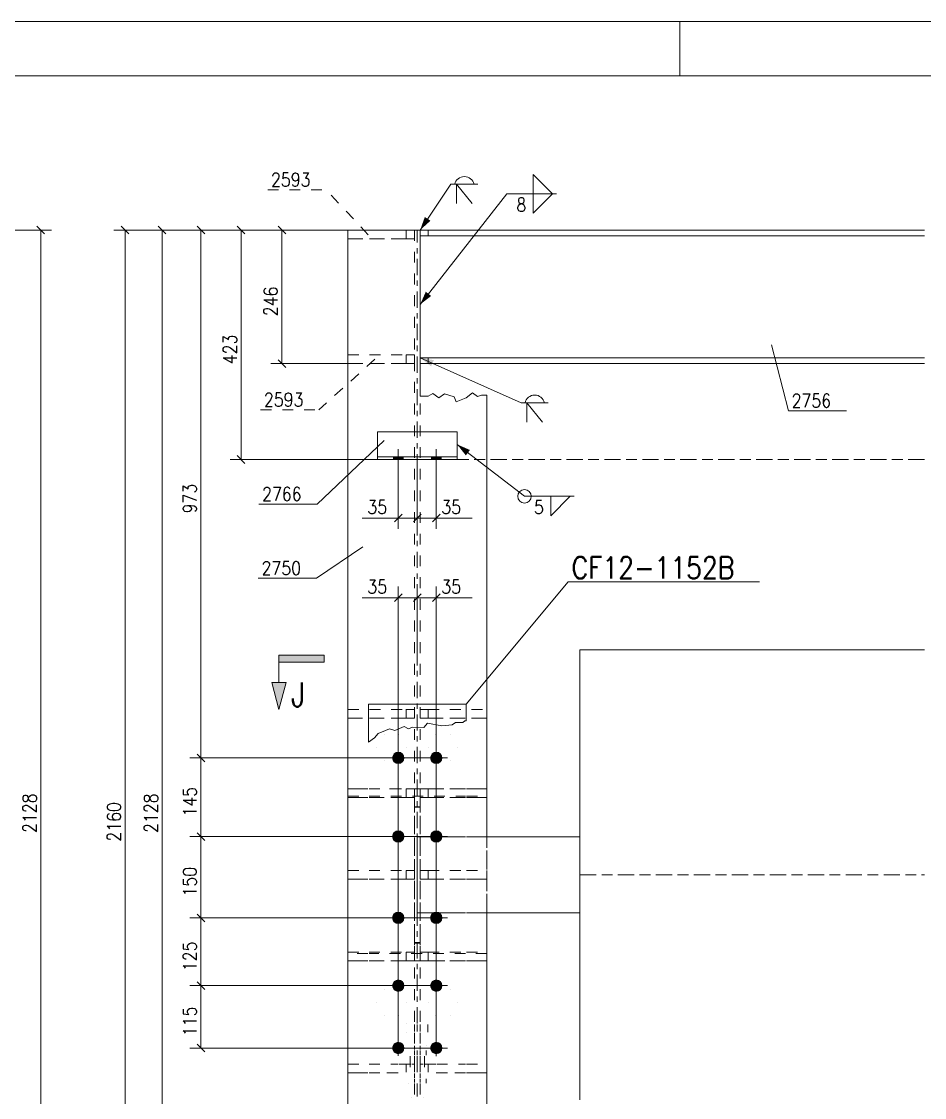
# Model space of a CAD drawing. Header units: millimetres. Extents: x 2 to 845, y 5 to 599.
# Drawn here: x 353.6 to 520.1, y 400.6 to 599 of the extents above; entities that cross this region are included whole.
import ezdxf

# ---------------------------------------------------------------- set-up
doc = ezdxf.new("R2010")
doc.units = ezdxf.units.MM
for name, pattern in [('XKITLINE00', [0]), ('XKITLINE02', [4, 2, -2]), ('XKITLINE03', [6, 3, -1, 1, -1]), ('XKITLINE06', [7, 3, -1, 2, -1])]:
    doc.linetypes.add(name, pattern=pattern)
for name, color, linetype, lineweight in [('Corte', 7, 'Continuous', 0), ('Cota', 4, 'Continuous', 0), ('Marca da peça', 2, 'Continuous', 0), ('Objeto gráfico', 3, 'Continuous', 0), ('Outro tipo de objeto', 7, 'Continuous', 0), ('Parafuso', 3, 'Continuous', 0), ('Peça', 2, 'Continuous', 0), ('Solda', 1, 'Continuous', 0), ('Texto', 7, 'Continuous', 0)]:
    doc.layers.add(name, color=color, linetype=linetype, lineweight=lineweight)
doc.styles.add('ROMANS', font='ROMANS__.TTF')

msp = doc.modelspace()

# ---------------------------------------------------------------- hatches: boundary and pattern name
at = {"layer": 'Corte'}
for points in [[(401.08, 480.88), (401.08, 482.13), (409.42, 482.13)], [(409.42, 480.88), (401.08, 480.88), (409.42, 482.13)], [(401.08, 472.13), (399.75, 477.13), (402.42, 477.13)]]:
    msp.add_hatch(color=6, dxfattribs=at).paths.add_polyline_path(points, flags=17)
at = {"layer": 'Objeto gráfico'}
for points in [[(424.14, 463.26), (424.15, 463.2), (424.14, 463.15), (424.14, 463.1), (424.13, 463.05), (424.13, 463), (424.11, 462.95), (424.1, 462.9), (424.08, 462.85), (424.07, 462.8), (424.05, 462.76), (424.02, 462.71), (424, 462.67), (423.97, 462.62), (423.94, 462.58), (423.91, 462.54), (423.87, 462.5), (423.84, 462.46), (423.8, 462.43), (423.76, 462.39), (423.72, 462.36), (423.68, 462.33), (423.64, 462.3), (423.59, 462.28), (423.54, 462.26), (423.5, 462.23), (423.45, 462.22), (423.4, 462.2), (423.35, 462.19), (423.3, 462.18), (423.25, 462.17), (423.2, 462.16), (423.15, 462.16), (423.1, 462.15), (423.04, 462.16), (422.99, 462.16), (422.94, 462.17), (422.89, 462.18), (422.84, 462.19), (422.79, 462.2), (422.74, 462.22), (422.69, 462.23), (422.65, 462.26), (422.6, 462.28), (422.56, 462.3), (422.51, 462.33), (422.47, 462.36), (422.43, 462.39), (422.39, 462.43), (422.35, 462.46), (422.32, 462.5), (422.28, 462.54), (422.25, 462.58), (422.22, 462.62), (422.2, 462.67), (422.17, 462.71), (422.15, 462.76), (422.13, 462.8), (422.11, 462.85), (422.09, 462.9), (422.08, 462.95), (422.07, 463), (422.06, 463.05), (422.05, 463.1), (422.05, 463.15), (422.05, 463.2), (422.05, 463.26), (422.05, 463.31), (422.06, 463.36), (422.07, 463.41), (422.08, 463.46), (422.09, 463.51), (422.11, 463.56), (422.13, 463.61), (422.15, 463.65), (422.17, 463.7), (422.2, 463.74), (422.22, 463.79), (422.25, 463.83), (422.28, 463.87), (422.32, 463.91), (422.35, 463.95), (422.39, 463.98), (422.43, 464.02), (422.47, 464.05), (422.51, 464.08), (422.56, 464.11), (422.6, 464.13), (422.65, 464.15), (422.69, 464.17), (422.74, 464.19), (422.79, 464.21), (422.84, 464.22), (422.89, 464.23), (422.94, 464.24), (422.99, 464.25), (423.04, 464.25), (423.1, 464.25), (423.15, 464.25), (423.2, 464.25), (423.25, 464.24), (423.3, 464.23), (423.35, 464.22), (423.4, 464.21), (423.45, 464.19), (423.5, 464.17), (423.54, 464.15), (423.59, 464.13), (423.64, 464.11), (423.68, 464.08), (423.72, 464.05), (423.76, 464.02), (423.8, 463.98), (423.84, 463.95), (423.87, 463.91), (423.91, 463.87), (423.94, 463.83), (423.97, 463.79), (424, 463.74), (424.02, 463.7), (424.05, 463.65), (424.07, 463.61), (424.08, 463.56), (424.1, 463.51), (424.11, 463.46), (424.13, 463.41), (424.13, 463.36), (424.14, 463.31)], [(431.14, 463.26), (431.15, 463.2), (431.14, 463.15), (431.14, 463.1), (431.13, 463.05), (431.13, 463), (431.11, 462.95), (431.1, 462.9), (431.08, 462.85), (431.07, 462.8), (431.05, 462.76), (431.02, 462.71), (431, 462.67), (430.97, 462.62), (430.94, 462.58), (430.91, 462.54), (430.87, 462.5), (430.84, 462.46), (430.8, 462.43), (430.76, 462.39), (430.72, 462.36), (430.68, 462.33), (430.64, 462.3), (430.59, 462.28), (430.54, 462.26), (430.5, 462.23), (430.45, 462.22), (430.4, 462.2), (430.35, 462.19), (430.3, 462.18), (430.25, 462.17), (430.2, 462.16), (430.15, 462.16), (430.1, 462.15), (430.04, 462.16), (429.99, 462.16), (429.94, 462.17), (429.89, 462.18), (429.84, 462.19), (429.79, 462.2), (429.74, 462.22), (429.69, 462.23), (429.65, 462.26), (429.6, 462.28), (429.56, 462.3), (429.51, 462.33), (429.47, 462.36), (429.43, 462.39), (429.39, 462.43), (429.35, 462.46), (429.32, 462.5), (429.28, 462.54), (429.25, 462.58), (429.22, 462.62), (429.2, 462.67), (429.17, 462.71), (429.15, 462.76), (429.13, 462.8), (429.11, 462.85), (429.09, 462.9), (429.08, 462.95), (429.07, 463), (429.06, 463.05), (429.05, 463.1), (429.05, 463.15), (429.05, 463.2), (429.05, 463.26), (429.05, 463.31), (429.06, 463.36), (429.07, 463.41), (429.08, 463.46), (429.09, 463.51), (429.11, 463.56), (429.13, 463.61), (429.15, 463.65), (429.17, 463.7), (429.2, 463.74), (429.22, 463.79), (429.25, 463.83), (429.28, 463.87), (429.32, 463.91), (429.35, 463.95), (429.39, 463.98), (429.43, 464.02), (429.47, 464.05), (429.51, 464.08), (429.56, 464.11), (429.6, 464.13), (429.65, 464.15), (429.69, 464.17), (429.74, 464.19), (429.79, 464.21), (429.84, 464.22), (429.89, 464.23), (429.94, 464.24), (429.99, 464.25), (430.04, 464.25), (430.1, 464.25), (430.15, 464.25), (430.2, 464.25), (430.25, 464.24), (430.3, 464.23), (430.35, 464.22), (430.4, 464.21), (430.45, 464.19), (430.5, 464.17), (430.54, 464.15), (430.59, 464.13), (430.64, 464.11), (430.68, 464.08), (430.72, 464.05), (430.76, 464.02), (430.8, 463.98), (430.84, 463.95), (430.87, 463.91), (430.91, 463.87), (430.94, 463.83), (430.97, 463.79), (431, 463.74), (431.02, 463.7), (431.05, 463.65), (431.07, 463.61), (431.08, 463.56), (431.1, 463.51), (431.11, 463.46), (431.13, 463.41), (431.13, 463.36), (431.14, 463.31)], [(424.14, 448.76), (424.15, 448.7), (424.14, 448.65), (424.14, 448.6), (424.13, 448.55), (424.13, 448.5), (424.11, 448.45), (424.1, 448.4), (424.08, 448.35), (424.07, 448.3), (424.05, 448.26), (424.02, 448.21), (424, 448.17), (423.97, 448.12), (423.94, 448.08), (423.91, 448.04), (423.87, 448), (423.84, 447.96), (423.8, 447.93), (423.76, 447.89), (423.72, 447.86), (423.68, 447.83), (423.64, 447.8), (423.59, 447.78), (423.54, 447.76), (423.5, 447.73), (423.45, 447.72), (423.4, 447.7), (423.35, 447.69), (423.3, 447.68), (423.25, 447.67), (423.2, 447.66), (423.15, 447.66), (423.1, 447.65), (423.04, 447.66), (422.99, 447.66), (422.94, 447.67), (422.89, 447.68), (422.84, 447.69), (422.79, 447.7), (422.74, 447.72), (422.69, 447.73), (422.65, 447.76), (422.6, 447.78), (422.56, 447.8), (422.51, 447.83), (422.47, 447.86), (422.43, 447.89), (422.39, 447.93), (422.35, 447.96), (422.32, 448), (422.28, 448.04), (422.25, 448.08), (422.22, 448.12), (422.2, 448.17), (422.17, 448.21), (422.15, 448.26), (422.13, 448.3), (422.11, 448.35), (422.09, 448.4), (422.08, 448.45), (422.07, 448.5), (422.06, 448.55), (422.05, 448.6), (422.05, 448.65), (422.05, 448.7), (422.05, 448.76), (422.05, 448.81), (422.06, 448.86), (422.07, 448.91), (422.08, 448.96), (422.09, 449.01), (422.11, 449.06), (422.13, 449.11), (422.15, 449.15), (422.17, 449.2), (422.2, 449.24), (422.22, 449.29), (422.25, 449.33), (422.28, 449.37), (422.32, 449.41), (422.35, 449.45), (422.39, 449.48), (422.43, 449.52), (422.47, 449.55), (422.51, 449.58), (422.56, 449.61), (422.6, 449.63), (422.65, 449.65), (422.69, 449.67), (422.74, 449.69), (422.79, 449.71), (422.84, 449.72), (422.89, 449.73), (422.94, 449.74), (422.99, 449.75), (423.04, 449.75), (423.1, 449.75), (423.15, 449.75), (423.2, 449.75), (423.25, 449.74), (423.3, 449.73), (423.35, 449.72), (423.4, 449.71), (423.45, 449.69), (423.5, 449.67), (423.54, 449.65), (423.59, 449.63), (423.64, 449.61), (423.68, 449.58), (423.72, 449.55), (423.76, 449.52), (423.8, 449.48), (423.84, 449.45), (423.87, 449.41), (423.91, 449.37), (423.94, 449.33), (423.97, 449.29), (424, 449.24), (424.02, 449.2), (424.05, 449.15), (424.07, 449.11), (424.08, 449.06), (424.1, 449.01), (424.11, 448.96), (424.13, 448.91), (424.13, 448.86), (424.14, 448.81)], [(431.14, 448.76), (431.15, 448.7), (431.14, 448.65), (431.14, 448.6), (431.13, 448.55), (431.13, 448.5), (431.11, 448.45), (431.1, 448.4), (431.08, 448.35), (431.07, 448.3), (431.05, 448.26), (431.02, 448.21), (431, 448.17), (430.97, 448.12), (430.94, 448.08), (430.91, 448.04), (430.87, 448), (430.84, 447.96), (430.8, 447.93), (430.76, 447.89), (430.72, 447.86), (430.68, 447.83), (430.64, 447.8), (430.59, 447.78), (430.54, 447.76), (430.5, 447.73), (430.45, 447.72), (430.4, 447.7), (430.35, 447.69), (430.3, 447.68), (430.25, 447.67), (430.2, 447.66), (430.15, 447.66), (430.1, 447.65), (430.04, 447.66), (429.99, 447.66), (429.94, 447.67), (429.89, 447.68), (429.84, 447.69), (429.79, 447.7), (429.74, 447.72), (429.69, 447.73), (429.65, 447.76), (429.6, 447.78), (429.56, 447.8), (429.51, 447.83), (429.47, 447.86), (429.43, 447.89), (429.39, 447.93), (429.35, 447.96), (429.32, 448), (429.28, 448.04), (429.25, 448.08), (429.22, 448.12), (429.2, 448.17), (429.17, 448.21), (429.15, 448.26), (429.13, 448.3), (429.11, 448.35), (429.09, 448.4), (429.08, 448.45), (429.07, 448.5), (429.06, 448.55), (429.05, 448.6), (429.05, 448.65), (429.05, 448.7), (429.05, 448.76), (429.05, 448.81), (429.06, 448.86), (429.07, 448.91), (429.08, 448.96), (429.09, 449.01), (429.11, 449.06), (429.13, 449.11), (429.15, 449.15), (429.17, 449.2), (429.2, 449.24), (429.22, 449.29), (429.25, 449.33), (429.28, 449.37), (429.32, 449.41), (429.35, 449.45), (429.39, 449.48), (429.43, 449.52), (429.47, 449.55), (429.51, 449.58), (429.56, 449.61), (429.6, 449.63), (429.65, 449.65), (429.69, 449.67), (429.74, 449.69), (429.79, 449.71), (429.84, 449.72), (429.89, 449.73), (429.94, 449.74), (429.99, 449.75), (430.04, 449.75), (430.1, 449.75), (430.15, 449.75), (430.2, 449.75), (430.25, 449.74), (430.3, 449.73), (430.35, 449.72), (430.4, 449.71), (430.45, 449.69), (430.5, 449.67), (430.54, 449.65), (430.59, 449.63), (430.64, 449.61), (430.68, 449.58), (430.72, 449.55), (430.76, 449.52), (430.8, 449.48), (430.84, 449.45), (430.87, 449.41), (430.91, 449.37), (430.94, 449.33), (430.97, 449.29), (431, 449.24), (431.02, 449.2), (431.05, 449.15), (431.07, 449.11), (431.08, 449.06), (431.1, 449.01), (431.11, 448.96), (431.13, 448.91), (431.13, 448.86), (431.14, 448.81)], [(424.14, 433.76), (424.15, 433.7), (424.14, 433.65), (424.14, 433.6), (424.13, 433.55), (424.13, 433.5), (424.11, 433.45), (424.1, 433.4), (424.08, 433.35), (424.07, 433.3), (424.05, 433.26), (424.02, 433.21), (424, 433.17), (423.97, 433.12), (423.94, 433.08), (423.91, 433.04), (423.87, 433), (423.84, 432.96), (423.8, 432.93), (423.76, 432.89), (423.72, 432.86), (423.68, 432.83), (423.64, 432.8), (423.59, 432.78), (423.54, 432.76), (423.5, 432.73), (423.45, 432.72), (423.4, 432.7), (423.35, 432.69), (423.3, 432.68), (423.25, 432.67), (423.2, 432.66), (423.15, 432.66), (423.1, 432.65), (423.04, 432.66), (422.99, 432.66), (422.94, 432.67), (422.89, 432.68), (422.84, 432.69), (422.79, 432.7), (422.74, 432.72), (422.69, 432.73), (422.65, 432.76), (422.6, 432.78), (422.56, 432.8), (422.51, 432.83), (422.47, 432.86), (422.43, 432.89), (422.39, 432.93), (422.35, 432.96), (422.32, 433), (422.28, 433.04), (422.25, 433.08), (422.22, 433.12), (422.2, 433.17), (422.17, 433.21), (422.15, 433.26), (422.13, 433.3), (422.11, 433.35), (422.09, 433.4), (422.08, 433.45), (422.07, 433.5), (422.06, 433.55), (422.05, 433.6), (422.05, 433.65), (422.05, 433.7), (422.05, 433.76), (422.05, 433.81), (422.06, 433.86), (422.07, 433.91), (422.08, 433.96), (422.09, 434.01), (422.11, 434.06), (422.13, 434.11), (422.15, 434.15), (422.17, 434.2), (422.2, 434.24), (422.22, 434.29), (422.25, 434.33), (422.28, 434.37), (422.32, 434.41), (422.35, 434.45), (422.39, 434.48), (422.43, 434.52), (422.47, 434.55), (422.51, 434.58), (422.56, 434.61), (422.6, 434.63), (422.65, 434.65), (422.69, 434.67), (422.74, 434.69), (422.79, 434.71), (422.84, 434.72), (422.89, 434.73), (422.94, 434.74), (422.99, 434.75), (423.04, 434.75), (423.1, 434.75), (423.15, 434.75), (423.2, 434.75), (423.25, 434.74), (423.3, 434.73), (423.35, 434.72), (423.4, 434.71), (423.45, 434.69), (423.5, 434.67), (423.54, 434.65), (423.59, 434.63), (423.64, 434.61), (423.68, 434.58), (423.72, 434.55), (423.76, 434.52), (423.8, 434.48), (423.84, 434.45), (423.87, 434.41), (423.91, 434.37), (423.94, 434.33), (423.97, 434.29), (424, 434.24), (424.02, 434.2), (424.05, 434.15), (424.07, 434.11), (424.08, 434.06), (424.1, 434.01), (424.11, 433.96), (424.13, 433.91), (424.13, 433.86), (424.14, 433.81)], [(431.14, 433.76), (431.15, 433.7), (431.14, 433.65), (431.14, 433.6), (431.13, 433.55), (431.13, 433.5), (431.11, 433.45), (431.1, 433.4), (431.08, 433.35), (431.07, 433.3), (431.05, 433.26), (431.02, 433.21), (431, 433.17), (430.97, 433.12), (430.94, 433.08), (430.91, 433.04), (430.87, 433), (430.84, 432.96), (430.8, 432.93), (430.76, 432.89), (430.72, 432.86), (430.68, 432.83), (430.64, 432.8), (430.59, 432.78), (430.54, 432.76), (430.5, 432.73), (430.45, 432.72), (430.4, 432.7), (430.35, 432.69), (430.3, 432.68), (430.25, 432.67), (430.2, 432.66), (430.15, 432.66), (430.1, 432.65), (430.04, 432.66), (429.99, 432.66), (429.94, 432.67), (429.89, 432.68), (429.84, 432.69), (429.79, 432.7), (429.74, 432.72), (429.69, 432.73), (429.65, 432.76), (429.6, 432.78), (429.56, 432.8), (429.51, 432.83), (429.47, 432.86), (429.43, 432.89), (429.39, 432.93), (429.35, 432.96), (429.32, 433), (429.28, 433.04), (429.25, 433.08), (429.22, 433.12), (429.2, 433.17), (429.17, 433.21), (429.15, 433.26), (429.13, 433.3), (429.11, 433.35), (429.09, 433.4), (429.08, 433.45), (429.07, 433.5), (429.06, 433.55), (429.05, 433.6), (429.05, 433.65), (429.05, 433.7), (429.05, 433.76), (429.05, 433.81), (429.06, 433.86), (429.07, 433.91), (429.08, 433.96), (429.09, 434.01), (429.11, 434.06), (429.13, 434.11), (429.15, 434.15), (429.17, 434.2), (429.2, 434.24), (429.22, 434.29), (429.25, 434.33), (429.28, 434.37), (429.32, 434.41), (429.35, 434.45), (429.39, 434.48), (429.43, 434.52), (429.47, 434.55), (429.51, 434.58), (429.56, 434.61), (429.6, 434.63), (429.65, 434.65), (429.69, 434.67), (429.74, 434.69), (429.79, 434.71), (429.84, 434.72), (429.89, 434.73), (429.94, 434.74), (429.99, 434.75), (430.04, 434.75), (430.1, 434.75), (430.15, 434.75), (430.2, 434.75), (430.25, 434.74), (430.3, 434.73), (430.35, 434.72), (430.4, 434.71), (430.45, 434.69), (430.5, 434.67), (430.54, 434.65), (430.59, 434.63), (430.64, 434.61), (430.68, 434.58), (430.72, 434.55), (430.76, 434.52), (430.8, 434.48), (430.84, 434.45), (430.87, 434.41), (430.91, 434.37), (430.94, 434.33), (430.97, 434.29), (431, 434.24), (431.02, 434.2), (431.05, 434.15), (431.07, 434.11), (431.08, 434.06), (431.1, 434.01), (431.11, 433.96), (431.13, 433.91), (431.13, 433.86), (431.14, 433.81)], [(424.14, 421.26), (424.15, 421.2), (424.14, 421.15), (424.14, 421.1), (424.13, 421.05), (424.13, 421), (424.11, 420.95), (424.1, 420.9), (424.08, 420.85), (424.07, 420.8), (424.05, 420.76), (424.02, 420.71), (424, 420.67), (423.97, 420.62), (423.94, 420.58), (423.91, 420.54), (423.87, 420.5), (423.84, 420.46), (423.8, 420.43), (423.76, 420.39), (423.72, 420.36), (423.68, 420.33), (423.64, 420.3), (423.59, 420.28), (423.54, 420.26), (423.5, 420.23), (423.45, 420.22), (423.4, 420.2), (423.35, 420.19), (423.3, 420.18), (423.25, 420.17), (423.2, 420.16), (423.15, 420.16), (423.1, 420.15), (423.04, 420.16), (422.99, 420.16), (422.94, 420.17), (422.89, 420.18), (422.84, 420.19), (422.79, 420.2), (422.74, 420.22), (422.69, 420.23), (422.65, 420.26), (422.6, 420.28), (422.56, 420.3), (422.51, 420.33), (422.47, 420.36), (422.43, 420.39), (422.39, 420.43), (422.35, 420.46), (422.32, 420.5), (422.28, 420.54), (422.25, 420.58), (422.22, 420.62), (422.2, 420.67), (422.17, 420.71), (422.15, 420.76), (422.13, 420.8), (422.11, 420.85), (422.09, 420.9), (422.08, 420.95), (422.07, 421), (422.06, 421.05), (422.05, 421.1), (422.05, 421.15), (422.05, 421.2), (422.05, 421.26), (422.05, 421.31), (422.06, 421.36), (422.07, 421.41), (422.08, 421.46), (422.09, 421.51), (422.11, 421.56), (422.13, 421.61), (422.15, 421.65), (422.17, 421.7), (422.2, 421.74), (422.22, 421.79), (422.25, 421.83), (422.28, 421.87), (422.32, 421.91), (422.35, 421.95), (422.39, 421.98), (422.43, 422.02), (422.47, 422.05), (422.51, 422.08), (422.56, 422.11), (422.6, 422.13), (422.65, 422.15), (422.69, 422.17), (422.74, 422.19), (422.79, 422.21), (422.84, 422.22), (422.89, 422.23), (422.94, 422.24), (422.99, 422.25), (423.04, 422.25), (423.1, 422.25), (423.15, 422.25), (423.2, 422.25), (423.25, 422.24), (423.3, 422.23), (423.35, 422.22), (423.4, 422.21), (423.45, 422.19), (423.5, 422.17), (423.54, 422.15), (423.59, 422.13), (423.64, 422.11), (423.68, 422.08), (423.72, 422.05), (423.76, 422.02), (423.8, 421.98), (423.84, 421.95), (423.87, 421.91), (423.91, 421.87), (423.94, 421.83), (423.97, 421.79), (424, 421.74), (424.02, 421.7), (424.05, 421.65), (424.07, 421.61), (424.08, 421.56), (424.1, 421.51), (424.11, 421.46), (424.13, 421.41), (424.13, 421.36), (424.14, 421.31)], [(431.14, 421.26), (431.15, 421.2), (431.14, 421.15), (431.14, 421.1), (431.13, 421.05), (431.13, 421), (431.11, 420.95), (431.1, 420.9), (431.08, 420.85), (431.07, 420.8), (431.05, 420.76), (431.02, 420.71), (431, 420.67), (430.97, 420.62), (430.94, 420.58), (430.91, 420.54), (430.87, 420.5), (430.84, 420.46), (430.8, 420.43), (430.76, 420.39), (430.72, 420.36), (430.68, 420.33), (430.64, 420.3), (430.59, 420.28), (430.54, 420.26), (430.5, 420.23), (430.45, 420.22), (430.4, 420.2), (430.35, 420.19), (430.3, 420.18), (430.25, 420.17), (430.2, 420.16), (430.15, 420.16), (430.1, 420.15), (430.04, 420.16), (429.99, 420.16), (429.94, 420.17), (429.89, 420.18), (429.84, 420.19), (429.79, 420.2), (429.74, 420.22), (429.69, 420.23), (429.65, 420.26), (429.6, 420.28), (429.56, 420.3), (429.51, 420.33), (429.47, 420.36), (429.43, 420.39), (429.39, 420.43), (429.35, 420.46), (429.32, 420.5), (429.28, 420.54), (429.25, 420.58), (429.22, 420.62), (429.2, 420.67), (429.17, 420.71), (429.15, 420.76), (429.13, 420.8), (429.11, 420.85), (429.09, 420.9), (429.08, 420.95), (429.07, 421), (429.06, 421.05), (429.05, 421.1), (429.05, 421.15), (429.05, 421.2), (429.05, 421.26), (429.05, 421.31), (429.06, 421.36), (429.07, 421.41), (429.08, 421.46), (429.09, 421.51), (429.11, 421.56), (429.13, 421.61), (429.15, 421.65), (429.17, 421.7), (429.2, 421.74), (429.22, 421.79), (429.25, 421.83), (429.28, 421.87), (429.32, 421.91), (429.35, 421.95), (429.39, 421.98), (429.43, 422.02), (429.47, 422.05), (429.51, 422.08), (429.56, 422.11), (429.6, 422.13), (429.65, 422.15), (429.69, 422.17), (429.74, 422.19), (429.79, 422.21), (429.84, 422.22), (429.89, 422.23), (429.94, 422.24), (429.99, 422.25), (430.04, 422.25), (430.1, 422.25), (430.15, 422.25), (430.2, 422.25), (430.25, 422.24), (430.3, 422.23), (430.35, 422.22), (430.4, 422.21), (430.45, 422.19), (430.5, 422.17), (430.54, 422.15), (430.59, 422.13), (430.64, 422.11), (430.68, 422.08), (430.72, 422.05), (430.76, 422.02), (430.8, 421.98), (430.84, 421.95), (430.87, 421.91), (430.91, 421.87), (430.94, 421.83), (430.97, 421.79), (431, 421.74), (431.02, 421.7), (431.05, 421.65), (431.07, 421.61), (431.08, 421.56), (431.1, 421.51), (431.11, 421.46), (431.13, 421.41), (431.13, 421.36), (431.14, 421.31)], [(424.14, 409.76), (424.15, 409.7), (424.14, 409.65), (424.14, 409.6), (424.13, 409.55), (424.13, 409.5), (424.11, 409.45), (424.1, 409.4), (424.08, 409.35), (424.07, 409.3), (424.05, 409.26), (424.02, 409.21), (424, 409.17), (423.97, 409.12), (423.94, 409.08), (423.91, 409.04), (423.87, 409), (423.84, 408.96), (423.8, 408.93), (423.76, 408.89), (423.72, 408.86), (423.68, 408.83), (423.64, 408.8), (423.59, 408.78), (423.54, 408.76), (423.5, 408.73), (423.45, 408.72), (423.4, 408.7), (423.35, 408.69), (423.3, 408.68), (423.25, 408.67), (423.2, 408.66), (423.15, 408.66), (423.1, 408.65), (423.04, 408.66), (422.99, 408.66), (422.94, 408.67), (422.89, 408.68), (422.84, 408.69), (422.79, 408.7), (422.74, 408.72), (422.69, 408.73), (422.65, 408.76), (422.6, 408.78), (422.56, 408.8), (422.51, 408.83), (422.47, 408.86), (422.43, 408.89), (422.39, 408.93), (422.35, 408.96), (422.32, 409), (422.28, 409.04), (422.25, 409.08), (422.22, 409.12), (422.2, 409.17), (422.17, 409.21), (422.15, 409.26), (422.13, 409.3), (422.11, 409.35), (422.09, 409.4), (422.08, 409.45), (422.07, 409.5), (422.06, 409.55), (422.05, 409.6), (422.05, 409.65), (422.05, 409.7), (422.05, 409.76), (422.05, 409.81), (422.06, 409.86), (422.07, 409.91), (422.08, 409.96), (422.09, 410.01), (422.11, 410.06), (422.13, 410.11), (422.15, 410.15), (422.17, 410.2), (422.2, 410.24), (422.22, 410.29), (422.25, 410.33), (422.28, 410.37), (422.32, 410.41), (422.35, 410.45), (422.39, 410.48), (422.43, 410.52), (422.47, 410.55), (422.51, 410.58), (422.56, 410.61), (422.6, 410.63), (422.65, 410.65), (422.69, 410.67), (422.74, 410.69), (422.79, 410.71), (422.84, 410.72), (422.89, 410.73), (422.94, 410.74), (422.99, 410.75), (423.04, 410.75), (423.1, 410.75), (423.15, 410.75), (423.2, 410.75), (423.25, 410.74), (423.3, 410.73), (423.35, 410.72), (423.4, 410.71), (423.45, 410.69), (423.5, 410.67), (423.54, 410.65), (423.59, 410.63), (423.64, 410.61), (423.68, 410.58), (423.72, 410.55), (423.76, 410.52), (423.8, 410.48), (423.84, 410.45), (423.87, 410.41), (423.91, 410.37), (423.94, 410.33), (423.97, 410.29), (424, 410.24), (424.02, 410.2), (424.05, 410.15), (424.07, 410.11), (424.08, 410.06), (424.1, 410.01), (424.11, 409.96), (424.13, 409.91), (424.13, 409.86), (424.14, 409.81)], [(431.14, 409.76), (431.15, 409.7), (431.14, 409.65), (431.14, 409.6), (431.13, 409.55), (431.13, 409.5), (431.11, 409.45), (431.1, 409.4), (431.08, 409.35), (431.07, 409.3), (431.05, 409.26), (431.02, 409.21), (431, 409.17), (430.97, 409.12), (430.94, 409.08), (430.91, 409.04), (430.87, 409), (430.84, 408.96), (430.8, 408.93), (430.76, 408.89), (430.72, 408.86), (430.68, 408.83), (430.64, 408.8), (430.59, 408.78), (430.54, 408.76), (430.5, 408.73), (430.45, 408.72), (430.4, 408.7), (430.35, 408.69), (430.3, 408.68), (430.25, 408.67), (430.2, 408.66), (430.15, 408.66), (430.1, 408.65), (430.04, 408.66), (429.99, 408.66), (429.94, 408.67), (429.89, 408.68), (429.84, 408.69), (429.79, 408.7), (429.74, 408.72), (429.69, 408.73), (429.65, 408.76), (429.6, 408.78), (429.56, 408.8), (429.51, 408.83), (429.47, 408.86), (429.43, 408.89), (429.39, 408.93), (429.35, 408.96), (429.32, 409), (429.28, 409.04), (429.25, 409.08), (429.22, 409.12), (429.2, 409.17), (429.17, 409.21), (429.15, 409.26), (429.13, 409.3), (429.11, 409.35), (429.09, 409.4), (429.08, 409.45), (429.07, 409.5), (429.06, 409.55), (429.05, 409.6), (429.05, 409.65), (429.05, 409.7), (429.05, 409.76), (429.05, 409.81), (429.06, 409.86), (429.07, 409.91), (429.08, 409.96), (429.09, 410.01), (429.11, 410.06), (429.13, 410.11), (429.15, 410.15), (429.17, 410.2), (429.2, 410.24), (429.22, 410.29), (429.25, 410.33), (429.28, 410.37), (429.32, 410.41), (429.35, 410.45), (429.39, 410.48), (429.43, 410.52), (429.47, 410.55), (429.51, 410.58), (429.56, 410.61), (429.6, 410.63), (429.65, 410.65), (429.69, 410.67), (429.74, 410.69), (429.79, 410.71), (429.84, 410.72), (429.89, 410.73), (429.94, 410.74), (429.99, 410.75), (430.04, 410.75), (430.1, 410.75), (430.15, 410.75), (430.2, 410.75), (430.25, 410.74), (430.3, 410.73), (430.35, 410.72), (430.4, 410.71), (430.45, 410.69), (430.5, 410.67), (430.54, 410.65), (430.59, 410.63), (430.64, 410.61), (430.68, 410.58), (430.72, 410.55), (430.76, 410.52), (430.8, 410.48), (430.84, 410.45), (430.87, 410.41), (430.91, 410.37), (430.94, 410.33), (430.97, 410.29), (431, 410.24), (431.02, 410.2), (431.05, 410.15), (431.07, 410.11), (431.08, 410.06), (431.1, 410.01), (431.11, 409.96), (431.13, 409.91), (431.13, 409.86), (431.14, 409.81)]]:
    msp.add_hatch(color=7, dxfattribs=at).paths.add_polyline_path(points, flags=17)
at = {"layer": 'Parafuso'}
for points in [[(424, 518.7), (424, 518.23), (422.2, 518.23), (422.2, 518.7)], [(431, 518.7), (431, 518.23), (429.2, 518.23), (429.2, 518.7)]]:
    msp.add_hatch(color=7, dxfattribs=at).paths.add_polyline_path(points, flags=17)
at = {"layer": 'Solda'}
for points in [[(427.12, 560.53), (427.99, 562.95), (429.03, 562.26)], [(427.12, 546.81), (428.17, 549.16), (429.16, 548.39)], [(427.12, 537), (429.66, 536.55), (429.15, 535.41)], [(433.95, 521.01), (436.31, 519.98), (435.55, 518.99)]]:
    msp.add_hatch(color=7, dxfattribs=at).paths.add_polyline_path(points, flags=17)

# ---------------------------------------------------------------- linework, layer by layer
at = {"layer": 'Corte', "color": 6, "linetype": 'XKITLINE00', "lineweight": 0}
for p, q in [((401.08, 482.13), (409.42, 482.13)), ((401.08, 482.13), (401.08, 477.13)), ((409.42, 480.88), (401.08, 480.88)), ((409.42, 482.13), (409.42, 480.88)), ((399.75, 477.13), (402.42, 477.13)), ((401.08, 472.13), (399.75, 477.13)), ((401.08, 472.13), (402.42, 477.13))]:
    msp.add_line(p, q, dxfattribs=at)
at = {"layer": 'Cota', "color": 7, "linetype": 'XKITLINE00', "lineweight": 0}
for p, q in [((204.95, 560.53), (359.17, 560.53)), ((356.47, 561.24), (357.88, 559.82)), ((357.17, 347.73), (357.17, 560.53)), ((413.8, 560.53), (370.66, 560.53)), ((372, 561.24), (373.41, 559.82)), ((372.71, 344.53), (372.71, 560.53)), ((413.8, 560.53), (377.5, 560.53)), ((378.84, 561.24), (380.26, 559.82)), ((379.55, 347.73), (379.55, 560.53)), ((413.8, 560.53), (384.66, 560.53)), ((386, 561.24), (387.42, 559.82)), ((386.71, 463.2), (386.71, 560.53)), ((413.8, 560.53), (392.07, 560.53)), ((393.41, 561.24), (394.82, 559.82)), ((394.12, 518.23), (394.12, 560.53)), ((413.8, 560.53), (399.58, 560.53)), ((400.93, 561.24), (402.34, 559.82)), ((401.63, 535.93), (401.63, 560.53)), ((413.8, 535.93), (399.58, 535.93)), ((400.93, 536.64), (402.34, 535.22)), ((419.25, 518.23), (392.07, 518.23)), ((393.41, 518.94), (394.82, 517.52)), ((426.6, 518.23), (426.6, 505.43)), ((426.6, 518.23), (426.6, 505.43)), ((423.1, 516.32), (423.1, 505.43)), ((430.1, 516.32), (430.1, 505.43)), ((423.8, 508.14), (422.39, 506.72)), ((427.3, 508.14), (425.89, 506.72)), ((427.3, 508.14), (425.89, 506.72)), ((430.8, 508.14), (429.39, 506.72)), ((423.1, 507.43), (416.45, 507.43)), ((423.1, 507.43), (416.45, 507.43)), ((423.1, 507.43), (426.6, 507.43)), ((426.6, 507.43), (430.1, 507.43)), ((430.1, 507.43), (436.74, 507.43)), ((430.1, 507.43), (436.74, 507.43)), ((423.1, 409.7), (423.1, 494.79)), ((426.6, 482.63), (426.6, 494.79)), ((426.6, 482.63), (426.6, 494.79)), ((430.1, 409.7), (430.1, 494.79)), ((423.1, 492.74), (416.45, 492.74)), ((423.1, 492.74), (416.45, 492.74)), ((423.8, 493.45), (422.39, 492.03)), ((423.1, 492.74), (426.6, 492.74)), ((427.3, 493.45), (425.89, 492.03)), ((427.3, 493.45), (425.89, 492.03)), ((426.6, 492.74), (430.1, 492.74)), ((430.8, 493.45), (429.39, 492.03)), ((430.1, 492.74), (436.74, 492.74)), ((430.1, 492.74), (436.74, 492.74)), ((430.1, 463.2), (384.66, 463.2)), ((430.1, 463.2), (384.66, 463.2)), ((386, 463.91), (387.42, 462.5)), ((386, 463.91), (387.42, 462.5)), ((386.71, 448.7), (386.71, 463.2)), ((430.1, 448.7), (384.66, 448.7)), ((430.1, 448.7), (384.66, 448.7)), ((386, 449.41), (387.42, 448)), ((386, 449.41), (387.42, 448)), ((386.71, 433.7), (386.71, 448.7)), ((430.1, 433.7), (384.66, 433.7)), ((430.1, 433.7), (384.66, 433.7)), ((386, 434.41), (387.42, 433)), ((386, 434.41), (387.42, 433)), ((386.71, 421.2), (386.71, 433.7)), ((430.1, 421.2), (384.66, 421.2)), ((430.1, 421.2), (384.66, 421.2)), ((386, 421.91), (387.42, 420.5)), ((386, 421.91), (387.42, 420.5)), ((386.71, 409.7), (386.71, 421.2)), ((430.1, 409.7), (384.66, 409.7)), ((386, 410.41), (387.42, 409))]:
    msp.add_line(p, q, dxfattribs=at)
at = {"layer": 'Cota', "color": 3}
for p in [(357.17, 560.53), (372.71, 560.53), (379.55, 560.53), (386.71, 560.53), (394.12, 560.53), (401.63, 560.53), (401.63, 535.93), (394.12, 518.23), (423.1, 507.43), (426.6, 507.43), (426.6, 507.43), (430.1, 507.43), (423.1, 492.74), (426.6, 492.74), (426.6, 492.74), (430.1, 492.74), (386.71, 463.2), (386.71, 463.2), (386.71, 448.7), (386.71, 448.7), (386.71, 433.7), (386.71, 433.7), (386.71, 421.2), (386.71, 421.2), (386.71, 409.7)]:
    msp.add_point(p, dxfattribs=at)
at = {"layer": 'Marca da peça', "color": 7, "linetype": 'XKITLINE02', "lineweight": 0}
for p, q in [((399.02, 567.99), (409.76, 567.99)), ((417.56, 559.67), (409.76, 567.99)), ((418.8, 536.71), (408.46, 527.42)), ((397.72, 527.42), (408.46, 527.42))]:
    msp.add_line(p, q, dxfattribs=at)
at = {"layer": 'Marca da peça', "color": 7, "linetype": 'XKITLINE00', "lineweight": 0}
for p, q in [((491.94, 539.4), (495.02, 527.21)), ((495.02, 527.21), (505.76, 527.21)), ((420.51, 521.71), (408.12, 510)), ((397.38, 510), (408.12, 510)), ((416.57, 502.13), (408.02, 496.34)), ((397.28, 496.34), (408.02, 496.34))]:
    msp.add_line(p, q, dxfattribs=at)
at = {"layer": 'Objeto gráfico', "color": 4, "linetype": 'XKITLINE00', "lineweight": 0}
for p, q in [((427.12, 560.53), (427.12, 529.94)), ((439.4, 559.46), (427.12, 559.46)), ((427.12, 537), (439.4, 537)), ((439.4, 535.93), (427.12, 535.93)), ((420.73, 468.24), (421.45, 468.58)), ((421.45, 468.58), (422.45, 468.28)), ((422.45, 468.28), (424.19, 468.98)), ((424.19, 468.98), (425, 468.56)), ((425, 468.56), (425.69, 468.84)), ((425.69, 468.84), (427.81, 468.81)), ((427.81, 468.81), (428.5, 469.59)), ((428.5, 469.59), (431.13, 469.1)), ((431.13, 469.1), (433.02, 469.29)), ((433.02, 469.29), (433.64, 469.71)), ((433.64, 469.71), (435.01, 469.76)), ((435.01, 469.76), (435.36, 470.02)), ((435.36, 470.02), (435.6, 470.02)), ((417.6, 466.11), (418.71, 466.88)), ((418.71, 466.88), (419.41, 467.71)), ((419.41, 467.71), (420.73, 468.24))]:
    msp.add_line(p, q, dxfattribs=at)
at = {"layer": 'Objeto gráfico', "color": 7, "linetype": 'XKITLINE00', "lineweight": 0}
for p, q in [((427.12, 529.94), (428.58, 529.91)), ((428.58, 529.91), (429.48, 530.39)), ((429.48, 530.39), (430.6, 529.59)), ((430.6, 529.59), (431.62, 530.36)), ((431.62, 530.36), (433.39, 529.78)), ((435.6, 529.62), (436.81, 530.55)), ((436.81, 530.55), (437.68, 529.85)), ((437.68, 529.85), (438.44, 530.12)), ((438.44, 530.12), (439.4, 530.12)), ((433.39, 529.78), (433.74, 528.89)), ((433.74, 528.89), (435.6, 529.62))]:
    msp.add_line(p, q, dxfattribs=at)
at = {"layer": 'Objeto gráfico', "color": 7, "linetype": 'XKITLINE06', "lineweight": 0}
for p, q in [((520.1, 518.23), (433.95, 518.23)), ((456.6, 441.63), (520.1, 441.63))]:
    msp.add_line(p, q, dxfattribs=at)
at = {"layer": 'Objeto gráfico', "color": 7, "linetype": 'XKITLINE00', "lineweight": 0}
for centre, start, end in [((423.1, 463.2), 0, 180), ((423.1, 463.2), 180, 0), ((430.1, 463.2), 0, 180), ((430.1, 463.2), 180, 0), ((423.1, 448.7), 0, 180), ((423.1, 448.7), 180, 0), ((430.1, 448.7), 0, 180), ((430.1, 448.7), 180, 0), ((423.1, 433.7), 0, 180), ((430.1, 433.7), 0, 180), ((423.1, 433.7), 180, 0), ((430.1, 433.7), 180, 0), ((423.1, 421.2), 0, 180), ((423.1, 421.2), 180, 0), ((430.1, 421.2), 0, 180), ((430.1, 421.2), 180, 0), ((423.1, 409.7), 0, 180), ((430.1, 409.7), 0, 180), ((423.1, 409.7), 180, 0), ((430.1, 409.7), 180, 0)]:
    msp.add_arc(centre, 1.05, start, end, dxfattribs=at)
at = {"layer": 'Outro tipo de objeto', "color": 7, "linetype": 'XKITLINE00', "lineweight": 0}
msp.add_line((4, 599), (845, 599), dxfattribs=at)
at = {"layer": 'Outro tipo de objeto', "color": 2, "linetype": 'XKITLINE00', "lineweight": 0}
msp.add_line((475, 599), (475, 589), dxfattribs=at)
at = {"layer": 'Outro tipo de objeto', "color": 6, "linetype": 'XKITLINE00', "lineweight": 0}
msp.add_line((29, 589), (835, 589), dxfattribs=at)
at = {"layer": 'Parafuso', "color": 7, "linetype": 'XKITLINE00', "lineweight": 0}
for p, q in [((423.1, 520.13), (423.1, 516.32)), ((430.1, 520.13), (430.1, 516.32)), ((422.2, 518.7), (422.2, 518.23)), ((424, 518.7), (424, 518.23)), ((429.2, 518.7), (429.2, 518.23)), ((431, 518.7), (431, 518.23)), ((423.1, 465.3), (423.1, 463.91)), ((430.1, 465.3), (430.1, 463.91)), ((421, 463.2), (422.39, 463.2)), ((423.1, 461.1), (423.1, 462.5)), ((425.2, 463.2), (423.8, 463.2)), ((428, 463.2), (429.39, 463.2)), ((430.1, 461.1), (430.1, 462.5)), ((432.2, 463.2), (430.8, 463.2)), ((423.1, 450.8), (423.1, 449.41)), ((430.1, 450.8), (430.1, 449.41)), ((421, 448.7), (422.39, 448.7)), ((425.2, 448.7), (423.8, 448.7)), ((428, 448.7), (429.39, 448.7)), ((432.2, 448.7), (430.8, 448.7)), ((423.1, 446.6), (423.1, 448)), ((430.1, 446.6), (430.1, 448)), ((423.1, 435.8), (423.1, 434.41)), ((430.1, 435.8), (430.1, 434.41)), ((421, 433.7), (422.39, 433.7)), ((423.1, 431.6), (423.1, 433)), ((425.2, 433.7), (423.8, 433.7)), ((428, 433.7), (429.39, 433.7)), ((430.1, 431.6), (430.1, 433)), ((432.2, 433.7), (430.8, 433.7)), ((423.1, 423.3), (423.1, 421.91)), ((430.1, 423.3), (430.1, 421.91)), ((421, 421.2), (422.39, 421.2)), ((425.2, 421.2), (423.8, 421.2)), ((428, 421.2), (429.39, 421.2)), ((432.2, 421.2), (430.8, 421.2)), ((423.1, 419.1), (423.1, 420.41)), ((430.1, 419.1), (430.1, 420.41)), ((423.1, 411.8), (423.1, 410.41)), ((430.1, 411.8), (430.1, 410.41)), ((421, 409.7), (422.39, 409.7)), ((423.1, 408.38), (423.1, 409)), ((424.83, 409.7), (423.8, 409.7)), ((425.2, 409.7), (425.03, 409.7)), ((428, 409.7), (428.16, 409.7)), ((428.36, 409.7), (429.39, 409.7)), ((430.1, 408.18), (430.1, 409)), ((432.2, 409.7), (430.8, 409.7)), ((423.1, 408.28), (423.1, 408.38))]:
    msp.add_line(p, q, dxfattribs=at)
at = {"layer": 'Parafuso', "color": 7, "linetype": 'XKITLINE02', "lineweight": 0}
for p, q in [((425.3, 408.18), (425.3, 405.23)), ((426.6, 408.18), (426.6, 405.23)), ((427.9, 408.18), (427.9, 405.23))]:
    msp.add_line(p, q, dxfattribs=at)
at = {"layer": 'Peça', "color": 4, "linetype": 'XKITLINE00', "lineweight": 0}
for p, q in [((413.8, 347.73), (413.8, 560.53)), ((413.8, 560.53), (439.4, 560.53)), ((439.4, 560.53), (439.5, 560.53)), ((439.5, 560.53), (520.1, 560.53)), ((439.5, 559.46), (520.1, 559.46)), ((439.5, 537), (520.1, 537)), ((439.5, 535.93), (520.1, 535.93)), ((439.4, 530.12), (439.4, 448.63)), ((419.25, 523.31), (433.95, 523.31)), ((419.25, 518.23), (419.25, 523.31)), ((433.95, 523.31), (433.95, 518.23)), ((419.25, 518.7), (433.95, 518.7)), ((433.95, 518.23), (419.25, 518.23)), ((417.6, 473.13), (417.6, 466.11)), ((417.6, 473.13), (435.6, 473.13)), ((435.6, 473.13), (435.6, 470.02)), ((420.47, 467.51), (420.47, 467.51)), ((420.47, 467.51), (420.47, 467.51)), ((423.22, 467.51), (423.22, 467.51)), ((429.97, 467.51), (429.97, 467.51)), ((429.97, 467.51), (429.97, 467.51)), ((432.72, 467.51), (432.72, 467.51)), ((432.72, 467.51), (432.72, 467.51)), ((419.1, 465.13), (419.1, 465.13)), ((424.6, 465.13), (424.6, 465.13)), ((428.6, 465.13), (428.6, 465.13)), ((434.1, 465.13), (434.1, 465.13)), ((420.47, 462.75), (420.47, 462.75)), ((420.47, 462.75), (420.47, 462.75)), ((423.22, 462.75), (423.22, 462.75)), ((423.22, 462.75), (423.22, 462.75)), ((429.97, 462.75), (429.97, 462.75)), ((432.72, 462.75), (432.72, 462.75)), ((439.4, 434.63), (439.4, 375.17)), ((420.47, 420.51), (420.47, 420.51)), ((423.22, 420.51), (423.22, 420.51)), ((429.97, 420.51), (429.97, 420.51)), ((429.97, 420.51), (429.97, 420.51)), ((432.72, 420.51), (432.72, 420.51)), ((432.72, 420.51), (432.72, 420.51)), ((419.1, 418.13), (419.1, 418.13)), ((424.6, 418.13), (424.6, 418.13)), ((428.6, 418.13), (428.6, 418.13)), ((434.1, 418.13), (434.1, 418.13)), ((420.47, 415.75), (420.47, 415.75)), ((420.47, 415.75), (420.47, 415.75)), ((423.22, 415.75), (423.22, 415.75)), ((423.22, 415.75), (423.22, 415.75)), ((429.97, 415.75), (429.97, 415.75)), ((432.72, 415.75), (432.72, 415.75)), ((424.67, 414.13), (424.67, 414.13)), ((428.52, 414.03), (428.52, 412.63)), ((424.67, 412.63), (424.67, 412.63)), ((424.67, 412.63), (424.67, 412.63)), ((426.6, 409.23), (426.6, 408.38)), ((428.26, 410.18), (428.26, 410.18)), ((428.26, 409.23), (428.26, 408.38)), ((424.93, 403.23), (424.93, 403.23)), ((428.26, 404.03), (428.26, 403.23)), ((428.26, 403.23), (428.26, 403.23)), ((425.48, 400.63), (425.48, 400.63)), ((427.71, 400.63), (427.71, 400.63))]:
    msp.add_line(p, q, dxfattribs=at)
at = {"layer": 'Peça', "color": 7, "linetype": 'XKITLINE02', "lineweight": 0}
for p, q in [((413.8, 558.93), (413.8, 560.53)), ((413.8, 560.53), (424.57, 560.53)), ((413.8, 560.53), (424.57, 560.53)), ((424.57, 558.93), (424.57, 560.53)), ((424.57, 560.53), (426.07, 560.53)), ((424.57, 560.53), (426.07, 560.53)), ((426.07, 560.53), (426.07, 414.23)), ((426.07, 560.53), (426.07, 558.93)), ((427.12, 560.53), (439.4, 560.53)), ((427.12, 560.53), (427.12, 535.93)), ((427.12, 560.53), (427.12, 414.23)), ((428.62, 560.53), (428.62, 559.46)), ((424.57, 558.93), (413.8, 558.93)), ((413.8, 558.93), (413.8, 558.93)), ((413.8, 558.93), (424.57, 558.93)), ((426.07, 558.93), (424.57, 558.93)), ((424.57, 558.93), (426.07, 558.93)), ((426.07, 558.93), (426.07, 558.93)), ((427.12, 559.46), (439.3, 559.46)), ((413.8, 535.93), (413.8, 537.53)), ((413.8, 537.53), (424.57, 537.53)), ((413.8, 537.53), (424.57, 537.53)), ((424.57, 535.93), (413.8, 535.93)), ((413.8, 535.93), (413.8, 535.93)), ((413.8, 535.93), (424.57, 535.93)), ((424.57, 535.93), (424.57, 537.53)), ((424.57, 537.53), (426.07, 537.53)), ((424.57, 537.53), (426.07, 537.53)), ((426.07, 535.93), (424.57, 535.93)), ((424.57, 535.93), (426.07, 535.93)), ((426.07, 537.53), (426.07, 535.93)), ((426.07, 535.93), (426.07, 535.93)), ((427.12, 537), (439.3, 537)), ((427.12, 535.93), (439.3, 535.93)), ((428.62, 537), (428.62, 535.93)), ((439.4, 530.12), (439.4, 434.63)), ((413.8, 472.13), (413.8, 470.53)), ((413.8, 472.13), (424.47, 472.13)), ((413.8, 472.13), (424.57, 472.13)), ((424.47, 470.53), (413.8, 470.53)), ((413.8, 470.53), (413.8, 470.53)), ((413.8, 470.53), (424.57, 470.53)), ((424.47, 472.13), (426.07, 472.13)), ((426.07, 470.53), (424.47, 470.53)), ((424.57, 472.13), (424.57, 470.53)), ((424.57, 472.13), (426.07, 472.13)), ((424.57, 470.53), (426.07, 470.53)), ((426.07, 470.53), (426.07, 472.13)), ((426.07, 470.53), (426.07, 470.53)), ((427.12, 472.13), (427.12, 470.53)), ((427.12, 472.13), (428.62, 472.13)), ((427.12, 472.13), (428.62, 472.13)), ((428.62, 470.53), (427.12, 470.53)), ((427.12, 470.53), (427.12, 470.53)), ((427.12, 470.53), (428.62, 470.53)), ((428.62, 472.13), (428.62, 470.53)), ((428.62, 472.13), (439.4, 472.13)), ((428.62, 472.13), (439.4, 472.13)), ((439.4, 470.53), (428.62, 470.53)), ((428.62, 470.53), (439.4, 470.53)), ((439.4, 470.53), (439.4, 472.13)), ((439.4, 470.53), (439.4, 470.53)), ((413.8, 455.9), (413.8, 457.5)), ((413.8, 457.5), (417.5, 457.5)), ((413.8, 457.5), (417.5, 457.5)), ((417.5, 457.5), (413.8, 457.5)), ((413.8, 457.5), (413.8, 455.15)), ((417.7, 457.5), (424.57, 457.5)), ((417.7, 457.5), (424.57, 457.5)), ((435.5, 457.5), (417.7, 457.5)), ((424.57, 455.9), (424.57, 457.5)), ((424.57, 457.5), (426.07, 457.5)), ((424.57, 457.5), (426.07, 457.5)), ((426.07, 457.5), (426.07, 455.9)), ((427.12, 455.9), (427.12, 457.5)), ((427.12, 457.5), (428.62, 457.5)), ((427.12, 457.5), (428.62, 457.5)), ((428.62, 455.9), (428.62, 457.5)), ((428.62, 457.5), (435.5, 457.5)), ((428.62, 457.5), (435.5, 457.5)), ((435.7, 457.5), (439.4, 457.5)), ((435.7, 457.5), (439.4, 457.5)), ((439.4, 457.5), (435.7, 457.5)), ((439.4, 457.5), (439.4, 455.9)), ((439.4, 455.15), (439.4, 457.5)), ((413.8, 456.12), (417.5, 456.12)), ((417.5, 455.9), (413.8, 455.9)), ((413.8, 455.9), (413.8, 455.9)), ((413.8, 455.9), (417.5, 455.9)), ((417.7, 456.12), (435.5, 456.12)), ((424.47, 455.9), (417.7, 455.9)), ((417.7, 455.9), (424.57, 455.9)), ((426.07, 455.9), (424.47, 455.9)), ((424.57, 455.9), (426.07, 455.9)), ((426.07, 455.9), (426.07, 455.9)), ((426.07, 429.14), (426.07, 454.53)), ((428.62, 455.9), (427.12, 455.9)), ((427.12, 455.9), (427.12, 455.9)), ((427.12, 455.9), (428.62, 455.9)), ((427.12, 454.53), (427.12, 454.17)), ((435.5, 455.9), (428.62, 455.9)), ((428.62, 455.9), (435.5, 455.9)), ((435.7, 456.12), (439.4, 456.12)), ((439.4, 455.9), (435.7, 455.9)), ((435.7, 455.9), (439.4, 455.9)), ((439.4, 455.9), (439.4, 455.9)), ((426.07, 454.17), (427.12, 454.17)), ((427.12, 454.12), (426.07, 454.12)), ((427.12, 454.12), (427.12, 454.17)), ((427.12, 429.14), (427.12, 454.12)), ((439.4, 448.63), (439.4, 434.63)), ((413.8, 440.83), (413.8, 442.43)), ((413.8, 442.43), (417.5, 442.43)), ((413.8, 442.43), (417.5, 442.43)), ((417.5, 440.83), (413.8, 440.83)), ((413.8, 440.83), (413.8, 440.83)), ((413.8, 440.83), (417.5, 440.83)), ((417.7, 442.43), (424.57, 442.43)), ((417.7, 442.43), (424.57, 442.43)), ((424.47, 440.83), (417.7, 440.83)), ((417.7, 440.83), (424.57, 440.83)), ((426.07, 440.83), (424.47, 440.83)), ((424.57, 440.83), (424.57, 442.43)), ((424.57, 442.43), (426.07, 442.43)), ((424.57, 442.43), (426.07, 442.43)), ((424.57, 440.83), (426.07, 440.83)), ((426.07, 442.43), (426.07, 440.83)), ((426.07, 440.83), (426.07, 440.83)), ((427.12, 440.83), (427.12, 442.43)), ((427.12, 442.43), (428.62, 442.43)), ((427.12, 442.43), (428.62, 442.43)), ((428.62, 440.83), (427.12, 440.83)), ((427.12, 440.83), (427.12, 440.83)), ((427.12, 440.83), (428.62, 440.83)), ((428.62, 440.83), (428.62, 442.43)), ((428.62, 442.43), (435.5, 442.43)), ((428.62, 442.43), (435.5, 442.43)), ((435.5, 440.83), (428.62, 440.83)), ((428.62, 440.83), (435.5, 440.83)), ((435.7, 442.43), (439.4, 442.43)), ((435.7, 442.43), (439.4, 442.43)), ((439.4, 440.83), (435.7, 440.83)), ((435.7, 440.83), (439.4, 440.83)), ((439.4, 442.43), (439.4, 440.83)), ((439.4, 440.83), (439.4, 440.83)), ((426.07, 429.06), (426.07, 429.14)), ((426.07, 429.14), (427.12, 429.14)), ((427.12, 429.06), (426.07, 429.06)), ((426.07, 429.06), (426.07, 428.72)), ((427.12, 429.14), (427.12, 429.06)), ((427.12, 428.72), (427.12, 429.06)), ((413.8, 425.76), (413.8, 427.36)), ((413.8, 427.36), (417.5, 427.36)), ((413.8, 427.36), (417.5, 427.36)), ((417.5, 427.14), (413.8, 427.14)), ((413.8, 427.14), (413.8, 424.78)), ((417.7, 427.36), (424.57, 427.36)), ((417.7, 427.36), (424.57, 427.36)), ((435.5, 427.14), (417.7, 427.14)), ((424.57, 425.76), (424.57, 427.36)), ((424.57, 427.36), (426.07, 427.36)), ((424.57, 427.36), (426.07, 427.36)), ((426.07, 427.36), (426.07, 425.76)), ((427.12, 425.76), (427.12, 427.36)), ((427.12, 427.36), (428.62, 427.36)), ((427.12, 427.36), (428.62, 427.36)), ((428.62, 425.76), (428.62, 427.36)), ((428.62, 427.36), (435.5, 427.36)), ((428.62, 427.36), (435.5, 427.36)), ((435.7, 427.36), (439.4, 427.36)), ((435.7, 427.36), (439.4, 427.36)), ((439.4, 427.14), (435.7, 427.14)), ((439.4, 427.36), (439.4, 425.76)), ((439.4, 427.14), (439.4, 424.78)), ((413.8, 425.76), (417.5, 425.76)), ((417.5, 425.76), (413.8, 425.76)), ((413.8, 425.76), (413.8, 425.76)), ((413.8, 425.76), (417.5, 425.76)), ((417.7, 425.76), (435.5, 425.76)), ((424.47, 425.76), (417.7, 425.76)), ((417.7, 425.76), (424.57, 425.76)), ((426.07, 425.76), (424.47, 425.76)), ((424.57, 425.76), (426.07, 425.76)), ((426.07, 425.76), (426.07, 425.76)), ((428.62, 425.76), (427.12, 425.76)), ((427.12, 425.76), (427.12, 425.76)), ((427.12, 425.76), (428.62, 425.76)), ((435.5, 425.76), (428.62, 425.76)), ((428.62, 425.76), (435.5, 425.76)), ((439.4, 425.76), (435.7, 425.76)), ((435.7, 425.76), (439.4, 425.76)), ((435.7, 425.76), (439.4, 425.76)), ((439.4, 425.76), (439.4, 425.76)), ((426.07, 414.03), (426.07, 412.73)), ((427.12, 414.03), (427.12, 412.73)), ((426.07, 412.53), (426.07, 410.28)), ((427.12, 412.53), (427.12, 410.28)), ((426.07, 410.08), (426.07, 409.43)), ((426.07, 409.23), (426.07, 408.38)), ((427.12, 410.08), (427.12, 409.43)), ((427.12, 409.23), (427.12, 408.38)), ((426.07, 408.18), (426.07, 405.23)), ((427.12, 408.18), (427.12, 405.23)), ((413.8, 406.73), (413.8, 405.13)), ((413.8, 406.73), (417.5, 406.73)), ((413.8, 406.73), (417.5, 406.73)), ((417.5, 405.13), (413.8, 405.13)), ((413.8, 405.13), (413.8, 405.13)), ((413.8, 405.13), (417.5, 405.13)), ((417.7, 406.73), (423, 406.73)), ((417.7, 406.73), (423, 406.73)), ((423, 405.13), (417.7, 405.13)), ((417.7, 405.13), (423, 405.13)), ((423.1, 405.13), (423, 405.13)), ((423, 405.13), (423.1, 405.13)), ((423.2, 406.73), (424.47, 406.73)), ((423.2, 406.73), (424.57, 406.73)), ((424.47, 406.73), (425.38, 406.73)), ((424.57, 406.73), (424.57, 405.23)), ((424.57, 406.73), (425.38, 406.73)), ((425.58, 406.73), (426.07, 406.73)), ((425.58, 406.73), (426.07, 406.73)), ((426.07, 405.23), (426.07, 406.73)), ((426.07, 405.03), (426.07, 404.23)), ((427.12, 406.73), (427.12, 405.23)), ((427.12, 406.73), (427.61, 406.73)), ((427.12, 406.73), (427.61, 406.73)), ((427.12, 405.03), (427.12, 404.23)), ((427.81, 406.73), (428.62, 406.73)), ((427.81, 406.73), (428.62, 406.73)), ((428.62, 406.73), (428.62, 405.23)), ((428.62, 406.73), (430, 406.73)), ((428.62, 406.73), (430, 406.73)), ((430.2, 405.13), (430.1, 405.13)), ((430.1, 405.13), (430.2, 405.13)), ((430.2, 406.73), (435.5, 406.73)), ((430.2, 406.73), (435.5, 406.73)), ((435.5, 405.13), (430.2, 405.13)), ((430.2, 405.13), (435.5, 405.13)), ((435.7, 406.73), (439.4, 406.73)), ((435.7, 406.73), (439.4, 406.73)), ((439.4, 405.13), (435.7, 405.13)), ((435.7, 405.13), (439.4, 405.13)), ((439.4, 405.13), (439.4, 406.73)), ((439.4, 405.13), (439.4, 405.13)), ((426.07, 404.03), (426.07, 403.33)), ((426.07, 403.13), (426.07, 400.73)), ((427.12, 404.03), (427.12, 403.33)), ((427.12, 403.13), (427.12, 400.73))]:
    msp.add_line(p, q, dxfattribs=at)
at = {"layer": 'Peça', "color": 7, "linetype": 'XKITLINE03', "lineweight": 0}
for p, q in [((426.6, 414.23), (426.6, 560.53)), ((426.6, 412.73), (426.6, 414.03)), ((426.6, 412.73), (426.6, 414.03)), ((426.6, 405.23), (426.6, 408.18)), ((426.6, 400.73), (426.6, 403.13))]:
    msp.add_line(p, q, dxfattribs=at)
at = {"layer": 'Peça', "color": 1, "linetype": 'XKITLINE00', "lineweight": 0}
for p, q in [((456.6, 483.13), (456.6, 400.13)), ((456.6, 483.13), (520.1, 483.13)), ((426.6, 448.63), (426.6, 434.63)), ((426.6, 448.63), (435.5, 448.63)), ((435.7, 448.63), (456.6, 448.63)), ((426.6, 434.63), (435.5, 434.63)), ((435.7, 434.63), (456.6, 434.63))]:
    msp.add_line(p, q, dxfattribs=at)
at = {"layer": 'Solda', "color": 3, "linetype": 'XKITLINE00', "lineweight": 0}
for p, q in [((451.55, 567.21), (447.98, 570.78)), ((447.98, 570.78), (447.98, 567.21)), ((433.86, 568.98), (436.71, 565.41)), ((433.86, 568.98), (433.86, 565.41)), ((447.98, 567.21), (451.55, 567.21)), ((447.98, 567.21), (451.55, 567.21)), ((451.55, 567.21), (447.98, 563.64)), ((447.98, 563.64), (447.98, 567.21)), ((446.82, 528.68), (449.67, 525.11)), ((446.82, 528.68), (446.82, 525.11)), ((451.22, 511.44), (454.79, 511.44)), ((454.79, 511.44), (451.22, 507.87)), ((451.22, 507.87), (451.22, 511.44))]:
    msp.add_line(p, q, dxfattribs=at)
at = {"layer": 'Solda', "color": 7, "linetype": 'XKITLINE00', "lineweight": 0}
for p, q in [((427.12, 560.53), (432.78, 568.98)), ((432.78, 568.98), (437.78, 568.98)), ((427.12, 546.81), (443.13, 567.21)), ((443.13, 567.21), (452.26, 567.21)), ((427.12, 537), (445.75, 528.68)), ((445.75, 528.68), (450.75, 528.68)), ((433.95, 521.01), (446.37, 511.44)), ((446.37, 511.44), (455.51, 511.44))]:
    msp.add_line(p, q, dxfattribs=at)
at = {"layer": 'Solda', "color": 3, "linetype": 'XKITLINE00', "lineweight": 0}
for centre, radius, start, end in [((435.28, 568.58), 1.83, 12.6804, 167.3196), ((448.25, 528.28), 1.83, 12.6804, 167.3196), ((446.37, 511.44), 1.25, 90, 270), ((446.37, 511.44), 1.25, 270, 90)]:
    msp.add_arc(centre, radius, start, end, dxfattribs=at)
at = {"layer": 'Texto', "color": 4, "linetype": 'XKITLINE00', "lineweight": 0}
for p, q in [((435.6, 473.13), (454.45, 495.67)), ((454.45, 495.67), (489.7, 495.67))]:
    msp.add_line(p, q, dxfattribs=at)

# ---------------------------------------------------------------- texts
at = {"layer": 'Corte', "color": 4, "style": 'ROMANS', "width": 0.85}
msp.add_text('J', height=4.5, dxfattribs=at).set_placement((403.33, 472.63))
at = {"layer": 'Cota', "color": 3, "style": 'ROMANS', "width": 0.85}
for s, p in [('246', (400.83, 544.65)), ('423', (393.32, 535.8)), ('973', (385.91, 508.29)), ('2128', (356.37, 449.36)), ('2128', (378.75, 449.36)), ('145', (385.91, 452.38)), ('2160', (371.91, 447.76)), ('150', (385.91, 437.63)), ('125', (385.91, 423.88)), ('115', (385.91, 411.88))]:
    msp.add_text(s, height=2.5, rotation=90.0002, dxfattribs=at).set_placement(p)
for p in [(417.39, 508.23), (431.03, 508.23), (417.39, 493.54), (431.03, 493.54)]:
    msp.add_text('35', height=2.5, dxfattribs=at).set_placement(p)
at = {"layer": 'Marca da peça', "color": 4, "style": 'ROMANS', "width": 0.85}
for s, p in [('2593', (399.62, 568.59)), ('2593', (398.32, 528.02)), ('2756', (495.62, 527.81)), ('2766', (397.98, 510.6)), ('2750', (397.88, 496.94))]:
    msp.add_text(s, height=2.5, dxfattribs=at).set_placement(p)
at = {"layer": 'Solda', "color": 3, "style": 'ROMANS', "width": 0.85}
for s, p in [('8', (444.88, 563.96)), ('5', (448.12, 508.19))]:
    msp.add_text(s, height=2.5, dxfattribs=at).set_placement(p)
at = {"layer": 'Texto', "color": 4, "style": 'ROMANS', "width": 0.85}
msp.add_text('CF12-1152B', height=4, dxfattribs=at).set_placement((455.05, 496.27))

doc.saveas('drawing.dxf')
